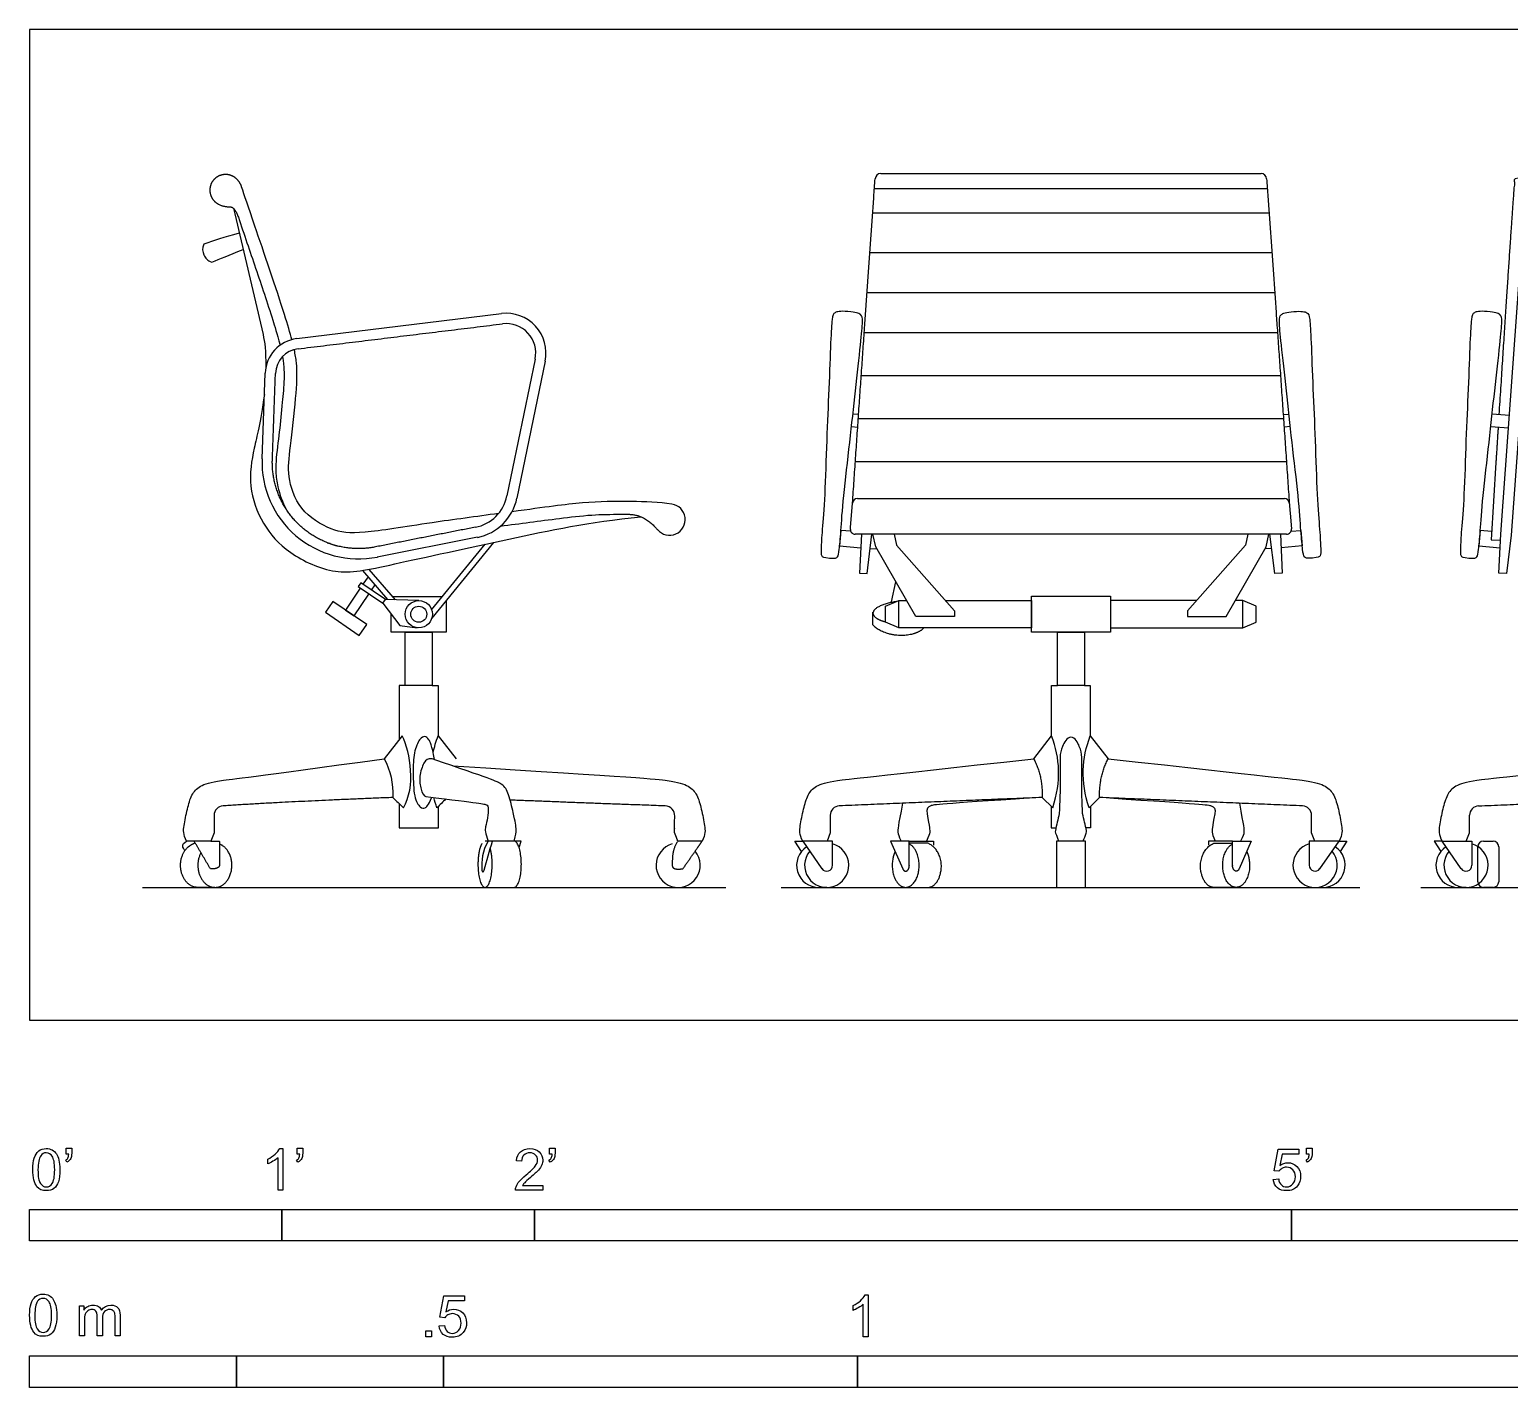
# Model space of a CAD drawing. Header units: millimetres. Extents: x 0.03 to 5.49, y -0.37 to 7.69.
# Drawn here: x 0.026 to 1.813, y -0.371 to 1.27 of the extents above; entities that cross this region are included whole.
import ezdxf

# ---------------------------------------------------------------- set-up
doc = ezdxf.new("R2010")
doc.units = ezdxf.units.MM
for name, color, linetype, true_color in [('AG-DETAILS', 7, 'Continuous', 0x66ffff), ('AG-DIAGRAM', 7, 'Continuous', 0xfecc66), ('AG-FURNITURE', 7, 'Continuous', 0x66ccff), ('N-SYMB', 7, 'Continuous', 0x800040), ('X-VPRT', 6, 'Continuous', 0xff00ff)]:
    doc.layers.add(name, color=color, linetype=linetype, true_color=true_color)

msp = doc.modelspace()

# ---------------------------------------------------------------- linework, layer by layer
at = {"layer": 'AG-DETAILS'}
for points in [[(1.521, 1.0771), (1.2837, 1.0771), (1.0464, 1.0771)], [(1.5231, 1.0479), (1.2837, 1.0479), (1.0443, 1.0479)], [(1.5265, 0.9997), (1.2837, 0.9997), (1.0409, 0.9997)], [(1.5299, 0.9515), (1.2837, 0.9515), (1.0375, 0.9515)], [(1.5332, 0.9033), (1.2837, 0.9033), (1.0341, 0.9033)], [(1.5368, 0.8513), (1.2837, 0.8513), (1.0305, 0.8513)], [(1.5404, 0.7993), (1.2837, 0.7993), (1.0269, 0.7993)], [(1.544, 0.7473), (1.2837, 0.7473), (1.0233, 0.7473)]]:
    msp.add_lwpolyline(points, dxfattribs=at)
at = {"layer": 'AG-DIAGRAM'}
for points in [[(0.1625, 0.2333), (0.8667, 0.2333)], [(0.9337, 0.2333), (1.6328, 0.2333)], [(1.7063, 0.2333), (2.4054, 0.2333)]]:
    msp.add_lwpolyline(points, dxfattribs=at)
at = {"layer": 'AG-FURNITURE'}
for p, q in [((0.3487, 0.8962), (0.5958, 0.9264)), ((0.6366, 0.8715), (0.6025, 0.7062)), ((0.6487, 0.869), (0.6146, 0.7037)), ((0.3068, 0.7511), (0.3106, 0.8546)), ((1.0273, 0.8044), (1.0203, 0.805)), ((1.5401, 0.8044), (1.547, 0.805)), ((1.8132, 0.8034), (1.7925, 0.805)), ((1.0187, 0.7899), (1.0262, 0.7893)), ((1.5487, 0.7899), (1.5411, 0.7893)), ((1.7909, 0.7899), (1.8121, 0.7883)), ((0.5668, 0.6562), (0.4459, 0.6324)), ((0.4759, 0.4164), (0.4543, 0.3888)), ((0.2487, 0.3204), (0.2487, 0.2993)), ((0.2449, 0.2892), (0.2155, 0.2892)), ((0.2487, 0.2993), (0.2449, 0.2892)), ((0.9891, 0.2892), (0.9597, 0.2892)), ((0.993, 0.2993), (0.9891, 0.2892)), ((1.5783, 0.2892), (1.5744, 0.2993)), ((1.6077, 0.2892), (1.5783, 0.2892)), ((1.7319, 0.2892), (1.7612, 0.2892)), ((1.7612, 0.2892), (1.7651, 0.2993)), ((1.0885, 0.2603), (1.0885, 0.2597)), ((1.4789, 0.2603), (1.4789, 0.2597))]:
    msp.add_line(p, q, dxfattribs=at)
for points in [[(1.8447, 1.0619), (1.8153, 0.659), (1.8096, 0.6124), (1.8005, 0.6128), (1.8028, 0.66), (1.8321, 1.0619)], [(0.2721, 1.054), (0.3079, 0.9011)], [(1.797, 0.7467), (1.7912, 0.6532), (1.8024, 0.6527)], [(1.0177, 0.6635), (1.0058, 0.6645), (1.0043, 0.6458), (1.0298, 0.6437)], [(1.5496, 0.6635), (1.5615, 0.6645), (1.563, 0.6458), (1.5375, 0.6437)], [(1.7918, 0.6634), (1.778, 0.6645), (1.7765, 0.6458), (1.802, 0.6437)], [(0.5115, 0.5685), (0.5762, 0.6479)], [(0.5862, 0.6501), (0.5117, 0.5586)], [(1.0306, 0.66), (1.0283, 0.6128), (1.0375, 0.6124), (1.0433, 0.66)], [(1.0701, 0.66), (1.0729, 0.6466), (1.143, 0.5674), (1.143, 0.5607), (1.0962, 0.5607), (1.048, 0.6446), (1.0445, 0.66)], [(1.4972, 0.66), (1.4945, 0.6466), (1.4244, 0.5674), (1.4244, 0.5607), (1.4711, 0.5607), (1.5193, 0.6446), (1.5228, 0.66)], [(1.5368, 0.66), (1.539, 0.6128), (1.5299, 0.6124), (1.5241, 0.66)], [(1.0412, 0.6428), (1.0495, 0.6421)], [(1.5262, 0.6428), (1.5179, 0.6421)], [(0.4587, 0.581), (0.4283, 0.6162)], [(0.4348, 0.6086), (0.4286, 0.5995)], [(0.4358, 0.6175), (0.4676, 0.5807)], [(0.4254, 0.5948), (0.4074, 0.5683), (0.4179, 0.5612), (0.4359, 0.5877)], [(0.4391, 0.5924), (0.4434, 0.5987)], [(1.0671, 0.5783), (1.0721, 0.6026)], [(0.4525, 0.5765), (0.4732, 0.5495), (0.494, 0.547)], [(0.496, 0.5797), (0.4557, 0.5812)], [(0.5293, 0.5802), (0.5293, 0.5418), (0.4626, 0.5418), (0.4626, 0.5633)], [(0.4641, 0.5847), (0.5247, 0.5847)], [(1.0759, 0.5469), (1.0598, 0.5538), (1.0598, 0.5634), (1.0598, 0.573), (1.0759, 0.58)], [(1.1318, 0.58), (1.2361, 0.58), (1.2361, 0.5469), (1.0759, 0.5469), (1.0759, 0.58), (1.0852, 0.58)], [(1.4355, 0.58), (1.3313, 0.58), (1.3313, 0.5469), (1.4915, 0.5469), (1.4915, 0.58), (1.4822, 0.58)], [(1.4915, 0.5469), (1.5075, 0.5538), (1.5075, 0.5634), (1.5075, 0.573), (1.4915, 0.58)], [(1.0441, 0.5656), (1.0441, 0.551)], [(0.4797, 0.4771), (0.4725, 0.4771), (0.4725, 0.4121)], [(0.5122, 0.4771), (0.5194, 0.4771), (0.5194, 0.4164), (0.541, 0.3888)], [(1.2387, 0.3888), (1.2602, 0.4164), (1.2602, 0.4771), (1.2674, 0.4771)], [(1.2999, 0.4771), (1.3071, 0.4771), (1.3071, 0.4164), (1.3287, 0.3888)], [(1.2489, 0.3419), (1.2617, 0.3295)], [(1.3184, 0.3419), (1.3056, 0.3295)], [(1.2599, 0.3313), (1.2599, 0.3054), (1.2657, 0.3054)], [(1.3075, 0.3313), (1.3075, 0.3054), (1.3017, 0.3054)], [(0.6112, 0.2892), (0.5761, 0.2892)], [(0.6172, 0.2815), (0.6195, 0.2892), (0.6112, 0.2892)], [(0.9583, 0.2766), (0.9503, 0.2892), (0.9597, 0.2892)], [(0.9597, 0.2892), (0.9829, 0.2559)], [(0.9958, 0.26), (0.9958, 0.2892), (0.9891, 0.2892)], [(1.0885, 0.2597), (1.0885, 0.2892), (1.0659, 0.2892)], [(1.0659, 0.2892), (1.0805, 0.2559)], [(1.0885, 0.2892), (1.1177, 0.2892), (1.1177, 0.2843)], [(1.111, 0.2866), (1.0885, 0.2866)], [(1.4789, 0.2892), (1.4497, 0.2892), (1.4497, 0.2843)], [(1.4563, 0.2866), (1.4789, 0.2866)], [(1.4789, 0.2597), (1.4789, 0.2892), (1.5015, 0.2892)], [(1.5015, 0.2892), (1.4869, 0.2559)], [(1.5783, 0.2892), (1.5715, 0.2892), (1.5715, 0.26)], [(1.5844, 0.2559), (1.6077, 0.2892)], [(1.6077, 0.2892), (1.6171, 0.2892), (1.609, 0.2766)], [(1.7319, 0.2892), (1.7224, 0.2892), (1.7305, 0.2766)], [(1.7551, 0.2559), (1.7319, 0.2892)], [(1.7612, 0.2892), (1.768, 0.2892), (1.768, 0.26)], [(0.5761, 0.2333), (0.6112, 0.2333)], [(0.9887, 0.2333), (0.9791, 0.2333)], [(1.0841, 0.2333), (1.111, 0.2333)], [(1.4833, 0.2333), (1.4563, 0.2333)], [(1.5786, 0.2333), (1.5882, 0.2333)], [(1.7609, 0.2333), (1.7513, 0.2333)]]:
    msp.add_lwpolyline(points, dxfattribs=at)
for points in [[(0.4229, 0.5966), (0.4525, 0.5765), (0.4557, 0.5812), (0.426, 0.6013)], [(0.3834, 0.5656), (0.4242, 0.5378), (0.4331, 0.5509), (0.3922, 0.5786)], [(1.3313, 0.5418), (1.2361, 0.5418), (1.2361, 0.585), (1.3313, 0.585)], [(0.5122, 0.4771), (0.4797, 0.4771), (0.4797, 0.5418), (0.5122, 0.5418)], [(1.2999, 0.4771), (1.2674, 0.4771), (1.2674, 0.5418), (1.2999, 0.5418)], [(1.3012, 0.2892), (1.2661, 0.2892), (1.2661, 0.2333), (1.3012, 0.2333)]]:
    msp.add_lwpolyline(points, close=True, dxfattribs=at)
msp.add_polyline3d([(0.4722, 0.3346, 0.0828), (0.4722, 0.3054, 0.0828), (0.514, 0.3054, 0), (0.5198, 0.3054, 0), (0.5198, 0.3313, 0)], dxfattribs=at)
for radius in [0.0164, 0.00972]:
    msp.add_circle((0.496, 0.5633), radius, dxfattribs=at)
for centre, radius, start, end in [((1.0539, 1.0889), 0.0067, 90, 175.9204), ((1.5134, 1.0889), 0.0067, 4.0796, 90), ((0.6016, 0.8787), 0.0481, 348.366, 96.9834), ((0.6016, 0.8787), 0.0357, 348.366, 96.9834), ((0.354, 0.853), 0.0435, 96.9834, 177.9255), ((0.354, 0.853), 0.0311, 96.9834, 177.9255), ((0.4234, 0.7469), 0.1167, 177.9255, 281.1519), ((0.555, 0.7159), 0.0485, 281.1519, 348.366), ((0.555, 0.7159), 0.0609, 281.1519, 348.366), ((1.0259, 0.6971), 0.00598, 90, 175.0742), ((1.5415, 0.6971), 0.00598, 4.9258, 90), ((0.7989, 0.6776), 0.0189, 219.976, 81.5914), ((1.0232, 0.6659), 0.00598, 175.0742, 270), ((1.5441, 0.6659), 0.00598, 270, 4.9258), ((0.2602, 0.3204), 0.0114, 92.3761, 180), ((1.0044, 0.3204), 0.0114, 92.3761, 180), ((1.563, 0.3204), 0.0114, 0, 87.6239), ((1.7765, 0.3204), 0.0114, 92.3761, 180), ((1.27, 0.3007), 0.00524, 167.2906, 201.7732), ((1.2974, 0.3007), 0.00524, 338.2268, 12.7094), ((1.7819, 0.2824), 0.00682, 90, 180), ((1.7936, 0.2824), 0.00682, 0, 90), ((0.8093, 0.26), 0.0267, 105.4097, 39.6662), ((0.9791, 0.26), 0.0267, 123.2245, 270.0035), ((0.9887, 0.26), 0.0267, 140.3338, 74.5903), ((1.5786, 0.26), 0.0267, 105.4097, 39.6662), ((1.5882, 0.26), 0.0267, 269.9965, 56.7755), ((1.7513, 0.26), 0.0267, 123.2245, 270.0035), ((1.7609, 0.26), 0.0267, 140.3338, 74.5903), ((0.9887, 0.26), 0.00708, 214.9241, 360), ((1.5786, 0.26), 0.00708, 180, 325.0759), ((1.7609, 0.26), 0.00708, 214.9241, 360), ((1.7819, 0.2401), 0.00682, 180, 270), ((1.7936, 0.2401), 0.00682, 270, 0)]:
    msp.add_arc(centre, radius, start, end, dxfattribs=at)
for points, weights, degree, knots in [([(0.2821, 1.0795), (0.2794, 1.0874), (0.2737, 1.0928), (0.266, 1.0942), (0.2584, 1.0956), (0.2512, 1.0926), (0.2469, 1.0861), (0.2425, 1.0796), (0.2425, 1.0718), (0.2468, 1.0652), (0.2511, 1.0587), (0.2583, 1.0556), (0.2714, 1.0555), (0.2745, 1.0529), (0.2781, 1.0429)], [0.925416119531, 0.88956640244, 0.88956640244, 1, 0.88956640244, 0.88956640244, 1, 0.88956640244, 0.88956640244, 1, 0.88956640244, 0.88956640244, 1, 1, 1], 3, [6.7915084, 6.7915084, 6.7915084, 6.7915084, 6.8916126, 6.8916126, 6.8916126, 6.9698663, 6.9698663, 6.9698663, 7.04812, 7.04812, 7.04812, 7.1263737, 7.1263737, 7.1770065, 7.1770065, 7.1770065, 7.1770065]), ([(0.4436, 0.6446), (0.3941, 0.6348), (0.3557, 0.6675), (0.3174, 0.7002), (0.3192, 0.7506)], [1, 0.900268706451, 1, 0.900268706451, 1], 2, [2.148493, 2.148493, 2.148493, 2.4643431, 2.4643431, 2.7801932, 2.7801932, 2.7801932]), ([(1.073, 0.5787), (1.0341, 0.5724), (1.0468, 0.5603), (1.0509, 0.5563), (1.0598, 0.5541)], [0.901811863266, 0.707106781187, 1, 0.880730889716, 0.858596979254], 2, [0.2648087, 0.2648087, 0.2648087, 0.3453169, 0.3453169, 0.3781007, 0.3781007, 0.3781007]), ([(1.0441, 0.551), (1.0594, 0.5336), (1.0885, 0.5388), (1.1016, 0.5412), (1.1061, 0.5469)], [0.884505020417, 0.707106781187, 1, 0.843034823976, 0.854308889434], 2, [0.051036, 0.051036, 0.051036, 0.1332597, 0.1332597, 0.1773244, 0.1773244, 0.1773244]), ([(0.8089, 0.2892), (0.8022, 0.2795), (0.8022, 0.2697), (0.8022, 0.26), (0.8022, 0.2568), (0.8041, 0.2542), (0.8151, 0.2559), (0.8228, 0.267), (0.8306, 0.2781), (0.8383, 0.2892), (0.8285, 0.2892), (0.8187, 0.2892), (0.8089, 0.2892), (0.8076, 0.2926), (0.8063, 0.2959), (0.805, 0.2993), (0.805, 0.3063), (0.805, 0.3133), (0.805, 0.3204), (0.805, 0.3268), (0.8006, 0.3315), (0.7941, 0.3318), (0.7247, 0.3341), (0.6642, 0.3365), (0.6063, 0.3388)], [1, 1, 1, 1, 0.870832425286, 0.870832425286, 1, 1, 1, 1, 1, 1, 1, 1, 1, 1, 1, 1, 1, 0.814410389158, 0.814410389158, 1, 1, 1, 1], 3, [-1.573731, -1.573731, -1.573731, -1.573731, -1.473764, -1.473764, -1.473764, -1.242779, -1.242779, -1.242779, -1.10393, -1.10393, -1.10393, -1.003405, -1.003405, -1.003405, -0.966406, -0.966406, -0.966406, -0.894227, -0.894227, -0.894227, -0.834562, -0.834562, -0.834562, -0.252598, -0.252598, -0.252598, -0.252598]), ([(0.2449, 0.2892), (0.2523, 0.2892), (0.2552, 0.2892), (0.2552, 0.2746), (0.2552, 0.26), (0.2552, 0.2548), (0.2443, 0.2559), (0.2345, 0.2726), (0.2247, 0.2892)], [1, 1, 1, 1, 1, 0.806248637929, 1, 1, 1], 2, [0.9905138, 0.9905138, 0.9905138, 1.0131981, 1.0131981, 1.1114485, 1.1114485, 1.3384674, 1.3384674, 1.4749326, 1.4749326, 1.4749326]), ([(0.5722, 0.2862), (0.5675, 0.2785), (0.5675, 0.2613), (0.5675, 0.2333), (0.5761, 0.2333), (0.5847, 0.2333), (0.5847, 0.2613), (0.5847, 0.2723), (0.5824, 0.2803)], [0.875813559585, 0.796457626533, 1, 0.707106781187, 1, 0.707106781187, 1, 0.85955783996, 0.853799578691], 2, [0.192605, 0.192605, 0.192605, 0.2951659, 0.2951659, 0.4427489, 0.4427489, 0.5903319, 0.5903319, 0.6610978, 0.6610978, 0.6610978]), ([(0.6112, 0.2333), (0.6199, 0.2333), (0.6199, 0.2613), (0.6199, 0.2892), (0.6112, 0.2892)], [0.99999985561, 0.707106781187, 1, 0.707106851018, 0.999999860338], 2, [0.3060877, 0.3060877, 0.3060877, 0.4536708, 0.4536708, 0.6012537, 0.6012537, 0.6012537]), ([(1.111, 0.2333), (1.1234, 0.2333), (1.1267, 0.2529), (1.131, 0.2786), (1.111, 0.2866)], [0.913096946813, 0.760172707792, 1, 0.707106781187, 0.91309691623], 2, [0.0905984, 0.0905984, 0.0905984, 0.217404, 0.217404, 0.3722675, 0.3722675, 0.3722675]), ([(1.4563, 0.2333), (1.4439, 0.2333), (1.4407, 0.2529), (1.4363, 0.2786), (1.4563, 0.2866)], [0.913096946813, 0.760172707792, 1, 0.707106781187, 0.91309691623], 2, [0.0905984, 0.0905984, 0.0905984, 0.217404, 0.217404, 0.3722675, 0.3722675, 0.3722675]), ([(0.2497, 0.2333), (0.246, 0.2333), (0.2289, 0.2333), (0.2136, 0.2333), (0.2092, 0.2523), (0.2048, 0.2714), (0.2176, 0.2823)], [1, 1, 1, 0.801830600764, 1, 0.801830600764, 1], 2, [-0.0322944, -0.0322944, -0.0322944, 0, 0, 0.1148419, 0.1148419, 0.2296838, 0.2296838, 0.2296838]), ([(0.2329, 0.2752), (0.2249, 0.2602), (0.2327, 0.2451), (0.2413, 0.2286), (0.2559, 0.2345), (0.2705, 0.2405), (0.2703, 0.2605), (0.27, 0.2804), (0.2552, 0.2857)], [0.974474453576, 0.814625368815, 1, 0.800918927063, 1, 0.800918927063, 1, 0.800918927063, 1], 2, [0.2275238, 0.2275238, 0.2275238, 0.3347135, 0.3347135, 0.4498288, 0.4498288, 0.564944, 0.564944, 0.6800592, 0.6800592, 0.6800592]), ([(1.0714, 0.2766), (1.0693, 0.2724), (1.0684, 0.2671), (1.0641, 0.2414), (1.0798, 0.2343), (1.0954, 0.2272), (1.0998, 0.2529), (1.1041, 0.2786), (1.0884, 0.2857)], [0.884920443178, 0.921329481496, 1, 0.707106781187, 1, 0.707106781187, 1, 0.707106781187, 1], 2, [0.1030067, 0.1030067, 0.1030067, 0.1408346, 0.1408346, 0.2816691, 0.2816691, 0.4225037, 0.4225037, 0.5633382, 0.5633382, 0.5633382]), ([(1.496, 0.2766), (1.4981, 0.2724), (1.4989, 0.2671), (1.5033, 0.2414), (1.4876, 0.2343), (1.4719, 0.2272), (1.4676, 0.2529), (1.4633, 0.2786), (1.479, 0.2857)], [0.884920443178, 0.921329481496, 1, 0.707106781187, 1, 0.707106781187, 1, 0.707106781187, 1], 2, [0.1030067, 0.1030067, 0.1030067, 0.1408346, 0.1408346, 0.2816691, 0.2816691, 0.4225037, 0.4225037, 0.5633382, 0.5633382, 0.5633382]), ([(1.0805, 0.2559), (1.0818, 0.2529), (1.0841, 0.2529), (1.0885, 0.2529), (1.0885, 0.26), (1.0885, 0.2601), (1.0885, 0.2603)], [0.859945112385, 0.822958521993, 1, 0.707106781187, 1, 0.99128401408, 0.983086772915], 2, [0.12218197, 0.12218197, 0.12218197, 0.14473313, 0.14473313, 0.18204123, 0.18204123, 0.18315146, 0.18315146, 0.18315146]), ([(1.4869, 0.2559), (1.4856, 0.2529), (1.4833, 0.2529), (1.4789, 0.2529), (1.4789, 0.26), (1.4789, 0.2601), (1.4789, 0.2603)], [0.859945112385, 0.822958521993, 1, 0.707106781187, 1, 0.99128401408, 0.983086772915], 2, [0.12218197, 0.12218197, 0.12218197, 0.14473313, 0.14473313, 0.18204123, 0.18204123, 0.18315146, 0.18315146, 0.18315146])]:
    msp.add_rational_spline(points, weights, degree=degree, knots=knots, dxfattribs=at)
for points, degree in [([(1.0539, 1.0956), (1.1688, 1.0956), (1.2837, 1.0956)], 2), ([(1.2837, 1.0956), (1.3986, 1.0956), (1.5134, 1.0956)], 2), ([(1.0199, 0.6976), (1.034, 0.9041), (1.0472, 1.0894)], 2), ([(1.5201, 1.0894), (1.5333, 0.9041), (1.5474, 0.6976)], 2), ([(1.0144, 0.9289), (1.0049, 0.9297), (0.9975, 0.9281), (0.9951, 0.9225), (0.9936, 0.8969), (0.9914, 0.8357), (0.9886, 0.7747), (0.9865, 0.7033), (0.983, 0.6628), (0.9817, 0.641), (0.982, 0.633), (0.9848, 0.6318), (0.9921, 0.6312)], 3), ([(1.5529, 0.9289), (1.5625, 0.9297), (1.5699, 0.9281), (1.5722, 0.9225), (1.5737, 0.8969), (1.5759, 0.8357), (1.5788, 0.7747), (1.5808, 0.7033), (1.5844, 0.6628), (1.5856, 0.641), (1.5853, 0.633), (1.5826, 0.6318), (1.5753, 0.6312)], 3), ([(1.7866, 0.9289), (1.777, 0.9297), (1.7697, 0.9281), (1.7673, 0.9225), (1.7658, 0.8969), (1.7636, 0.8357), (1.7607, 0.7747), (1.7587, 0.7033), (1.7551, 0.6628), (1.7539, 0.641), (1.7542, 0.633), (1.7569, 0.6318), (1.7642, 0.6312)], 3), ([(0.3502, 0.8839), (0.4737, 0.899), (0.5973, 0.9141)], 2), ([(0.9921, 0.6312), (0.9994, 0.6307), (1.0023, 0.6315), (1.0038, 0.6394), (1.0058, 0.6611), (1.0083, 0.7017), (1.017, 0.7726), (1.0233, 0.8333), (1.0302, 0.8941), (1.0325, 0.9197), (1.031, 0.9256), (1.024, 0.9282), (1.0144, 0.9289)], 3), ([(1.5753, 0.6312), (1.568, 0.6307), (1.5651, 0.6315), (1.5636, 0.6394), (1.5615, 0.6611), (1.559, 0.7017), (1.5504, 0.7726), (1.5441, 0.8333), (1.5371, 0.8941), (1.5348, 0.9197), (1.5363, 0.9256), (1.5434, 0.9282), (1.5529, 0.9289)], 3), ([(1.7642, 0.6312), (1.7715, 0.6307), (1.7744, 0.6315), (1.7759, 0.6394), (1.778, 0.6611), (1.7805, 0.7017), (1.7891, 0.7726), (1.7954, 0.8333), (1.8024, 0.8941), (1.8047, 0.9197), (1.8032, 0.9256), (1.7961, 0.9282), (1.7866, 0.9289)], 3), ([(0.3079, 0.9011), (0.3101, 0.8919), (0.3112, 0.8819), (0.3113, 0.8613)], 3), ([(0.3192, 0.7506), (0.3211, 0.8024), (0.3229, 0.8542)], 2), ([(0.3096, 0.8287), (0.3045, 0.7931), (0.2965, 0.7648), (0.2892, 0.7179), (0.3063, 0.6714), (0.3364, 0.6367), (0.3964, 0.6086), (0.4498, 0.6203), (0.6082, 0.6551), (0.7009, 0.6745), (0.7641, 0.6811)], 3), ([(1.7997, 0.7892), (1.7983, 0.768), (1.797, 0.7467)], 2), ([(1.0173, 0.6665), (1.0186, 0.682), (1.0199, 0.6976)], 2), ([(1.0259, 0.7031), (1.1548, 0.7031), (1.2837, 0.7031)], 2), ([(1.2837, 0.7031), (1.4126, 0.7031), (1.5415, 0.7031)], 2), ([(1.5474, 0.6976), (1.5488, 0.682), (1.5501, 0.6665)], 2), ([(0.7505, 0.684), (0.7692, 0.6835), (0.7844, 0.6654)], 2), ([(0.5644, 0.6684), (0.504, 0.6565), (0.4436, 0.6446)], 2), ([(0.3854, 0.6497), (0.3897, 0.6481), (0.3942, 0.6467), (0.3987, 0.6457)], 3), ([(1.2837, 0.66), (1.1534, 0.66), (1.0232, 0.66)], 2), ([(1.5441, 0.66), (1.4139, 0.66), (1.2837, 0.66)], 2), ([(0.515, 0.3877), (0.5118, 0.4055), (0.5081, 0.4131), (0.5035, 0.4164), (0.4973, 0.414), (0.4896, 0.3968), (0.4891, 0.3731), (0.4899, 0.3406), (0.4983, 0.3289), (0.5035, 0.3284), (0.5073, 0.3317), (0.5116, 0.3422)], 3), ([(0.5134, 0.396), (0.5148, 0.4029), (0.5169, 0.4096), (0.5194, 0.4164)], 3), ([(1.2617, 0.3295), (1.2722, 0.3621), (1.2706, 0.3889), (1.2602, 0.4164)], 3), ([(1.3056, 0.3295), (1.2952, 0.3621), (1.2968, 0.3889), (1.3071, 0.4164)], 3), ([(0.5121, 0.3887), (0.5069, 0.3896), (0.502, 0.3852), (0.4962, 0.3673), (0.4982, 0.351), (0.502, 0.3435), (0.5047, 0.343)], 3), ([(0.6112, 0.2892), (0.6134, 0.2971), (0.6141, 0.3024), (0.6129, 0.3104), (0.6107, 0.3213), (0.6043, 0.3478), (0.5987, 0.3582), (0.5829, 0.3644), (0.5121, 0.3887)], 3), ([(0.537, 0.3801), (0.7629, 0.366), (0.8025, 0.3628), (0.8234, 0.356), (0.8324, 0.3457), (0.8374, 0.3285), (0.8417, 0.3065), (0.8425, 0.2976), (0.8383, 0.2892)], 3), ([(0.9597, 0.2892), (0.9555, 0.2976), (0.9563, 0.3065), (0.9606, 0.3285), (0.9656, 0.3457), (0.9746, 0.356), (0.9955, 0.3628), (1.0351, 0.366), (1.2387, 0.3888)], 3), ([(1.2387, 0.3888), (1.2499, 0.3672), (1.2489, 0.3419)], 2), ([(1.3184, 0.3419), (1.3174, 0.3672), (1.3287, 0.3888)], 2), ([(1.3287, 0.3888), (1.5322, 0.366), (1.5719, 0.3628), (1.5927, 0.356), (1.6018, 0.3457), (1.6068, 0.3285), (1.6111, 0.3065), (1.6118, 0.2976), (1.6077, 0.2892)], 3), ([(2.0108, 0.3888), (1.8073, 0.366), (1.7676, 0.3628), (1.7468, 0.356), (1.7377, 0.3457), (1.7327, 0.3285), (1.7284, 0.3065), (1.7277, 0.2976), (1.7319, 0.2892)], 3), ([(0.4646, 0.3419), (0.3387, 0.3369), (0.2597, 0.3318)], 2), ([(0.5047, 0.343), (0.5715, 0.335), (0.5792, 0.3333), (0.5804, 0.3304), (0.5794, 0.3169), (0.5763, 0.3068), (0.5758, 0.2992), (0.58, 0.2892)], 3), ([(1.2489, 0.3419), (1.1264, 0.3369), (1.0039, 0.3318)], 2), ([(1.5634, 0.3318), (1.4409, 0.3369), (1.3184, 0.3419)], 2), ([(1.7761, 0.3318), (1.8986, 0.3369), (2.0211, 0.3419)], 2), ([(1.0803, 0.3349), (1.0748, 0.3066), (1.074, 0.2994), (1.0758, 0.2954), (1.0786, 0.2892)], 3), ([(1.2695, 0.3224), (1.268, 0.3155), (1.2664, 0.3087), (1.2649, 0.3018)], 3), ([(1.3025, 0.3018), (1.3009, 0.3087), (1.2994, 0.3155), (1.2978, 0.3224)], 3), ([(1.4871, 0.3349), (1.4925, 0.3066), (1.4933, 0.2994), (1.4916, 0.2954), (1.4887, 0.2892)], 3), ([(0.993, 0.3204), (0.993, 0.3098), (0.993, 0.2993)], 2), ([(1.5744, 0.2993), (1.5744, 0.3098), (1.5744, 0.3204)], 2), ([(1.7651, 0.2993), (1.7651, 0.3098), (1.7651, 0.3204)], 2), ([(0.2176, 0.2823), (0.2212, 0.2852), (0.2259, 0.2871)], 2), ([(1.2651, 0.2987), (1.2664, 0.2956), (1.2677, 0.2924), (1.2689, 0.2892)], 3), ([(1.2984, 0.2892), (1.2997, 0.2924), (1.301, 0.2956), (1.3022, 0.2987)], 3), ([(1.7819, 0.2892), (1.7878, 0.2892), (1.7936, 0.2892)], 2), ([(1.7751, 0.2401), (1.7751, 0.2613), (1.7751, 0.2824)], 2), ([(1.8004, 0.2824), (1.8004, 0.2613), (1.8004, 0.2401)], 2), ([(1.7936, 0.2333), (1.7878, 0.2333), (1.7819, 0.2333)], 2)]:
    msp.add_open_spline(points, degree=degree, dxfattribs=at)
for points, degree, knots in [([(2.0558, 1.0943), (1.8733, 1.0943), (1.8197, 1.0899), (1.8157, 1.0408), (1.8006, 0.8044)], 2, [-0.015542, -0.015542, -0.015542, 0.336959, 0.336959, 1.930358, 1.930358, 1.930358]), ([(0.3428, 0.895), (0.3406, 0.9031), (0.3307, 0.9367), (0.296, 1.0384), (0.2854, 1.0694), (0.2821, 1.0795)], 3, [6.3005185, 6.3005185, 6.3005185, 6.3005185, 6.3924362, 6.6161066, 6.7915084, 6.7915084, 6.7915084, 6.7915084]), ([(0.2781, 1.0429), (0.285, 1.0224), (0.2992, 0.981), (0.3156, 0.932), (0.3244, 0.9034), (0.3285, 0.8883)], 3, [7.1770065, 7.1770065, 7.1770065, 7.1770065, 7.4067744, 7.640266, 7.7240814, 7.7240814, 7.7240814, 7.7240814]), ([(0.2792, 1.0236), (0.2597, 1.0181), (0.2492, 1.0151), (0.2363, 1.0102), (0.2342, 1.0055), (0.2355, 0.9965), (0.2409, 0.9901), (0.2461, 0.9887), (0.2563, 0.9928), (0.2665, 0.9969), (0.2838, 1.0039)], 3, [0, 0, 0, 0, 0.1211988, 0.1211988, 0.1211988, 0.166955, 0.2145398, 0.2145398, 0.2145398, 0.3247954, 0.3247954, 0.3247954, 0.3247954]), ([(0.5922, 0.6849), (0.5662, 0.6814), (0.4988, 0.6723), (0.4222, 0.6594), (0.3919, 0.663), (0.3503, 0.6882), (0.3364, 0.7321), (0.3406, 0.7601), (0.3481, 0.829), (0.3498, 0.8584), (0.3469, 0.8771), (0.3457, 0.883)], 3, [4.437373, 4.437373, 4.437373, 4.437373, 4.603073, 4.826744, 5.050414, 5.274084, 5.497755, 5.721425, 5.945096, 6.168766, 6.249967, 6.249967, 6.249967, 6.249967]), ([(0.3315, 0.8745), (0.3333, 0.8611), (0.3337, 0.8449), (0.3309, 0.8168), (0.3278, 0.7835), (0.3238, 0.7557), (0.3229, 0.7335), (0.3259, 0.7142), (0.3313, 0.6985), (0.336, 0.69)], 3, [8.8787962, 8.8787962, 8.8787962, 8.8787962, 8.949177, 9.0484876, 9.1735904, 9.2999798, 9.3425904, 9.4059397, 9.5036218, 9.5036218, 9.5036218, 9.5036218]), ([(0.8016, 0.6963), (0.7863, 0.6985), (0.7499, 0.7), (0.6957, 0.6992), (0.6499, 0.6927), (0.6086, 0.6871)], 3, [11.3478211, 11.3478211, 11.3478211, 11.3478211, 11.550397, 11.7818285, 12.01326, 12.01326, 12.01326, 12.01326]), ([(0.5946, 0.6697), (0.6183, 0.6729), (0.6551, 0.6777), (0.7034, 0.6837), (0.7317, 0.6841), (0.7469, 0.684), (0.7505, 0.684)], 3, [10.4321825, 10.4321825, 10.4321825, 10.4321825, 10.6740029, 10.8061932, 10.9234454, 10.9593291, 10.9593291, 10.9593291, 10.9593291]), ([(0.2135, 0.2776), (0.211, 0.2815), (0.2085, 0.2853), (0.2155, 0.2892), (0.2113, 0.2976), (0.212, 0.3065), (0.2164, 0.3285), (0.2214, 0.3457), (0.2304, 0.356), (0.2513, 0.3628), (0.2909, 0.366), (0.4543, 0.3888), (0.4618, 0.3744), (0.4652, 0.3588), (0.4646, 0.3419), (0.4688, 0.3378), (0.4731, 0.3336), (0.4774, 0.3295), (0.4926, 0.3547), (0.4862, 0.3958), (0.4759, 0.4164)], 3, [-0.078016, -0.078016, -0.078016, -0.078016, 0, 0, 0, 0.189949, 0.379899, 0.569848, 0.759798, 0.949747, 1.139697, 1.139697, 1.139697, 1.306571, 1.306571, 1.306571, 1.366787, 1.366787, 1.366787, 1.671282, 1.671282, 1.671282, 1.671282]), ([(1.2978, 0.3224), (1.2971, 0.3354), (1.2963, 0.3675), (1.2973, 0.393), (1.295, 0.4017), (1.2888, 0.4148), (1.2837, 0.4148), (1.2785, 0.4148), (1.2723, 0.4017), (1.2701, 0.393), (1.271, 0.3675), (1.2703, 0.3354), (1.2695, 0.3224)], 3, [0.116274, 0.116274, 0.116274, 0.116274, 0.1997813, 0.2832885, 0.3667958, 0.4503031, 0.4503031, 0.4503031, 0.5338103, 0.6173176, 0.7008248, 0.7843321, 0.7843321, 0.7843321, 0.7843321]), ([(0.5288, 0.3401), (0.5252, 0.3365), (0.5215, 0.333), (0.5179, 0.3295), (0.5165, 0.3337), (0.5154, 0.3378), (0.5144, 0.3419)], 3, [0.00888009, 0.00888009, 0.00888009, 0.00888009, 0.0602159, 0.0602159, 0.0602159, 0.09963942, 0.09963942, 0.09963942, 0.09963942]), ([(1.2369, 0.3414), (1.1233, 0.3338), (1.1127, 0.3326), (1.1087, 0.3288), (1.11, 0.322)], 3, [-0.4604577, -0.4604577, -0.4604577, -0.4604577, -0.2302288, 0, 0, 0, 0]), ([(1.3305, 0.3414), (1.4441, 0.3338), (1.4546, 0.3326), (1.4587, 0.3288), (1.4574, 0.322)], 3, [-0.4604577, -0.4604577, -0.4604577, -0.4604577, -0.2302288, 0, 0, 0, 0]), ([(1.11, 0.322), (1.1131, 0.3054), (1.1136, 0.299), (1.112, 0.2954), (1.1092, 0.2892)], 3, [0, 0, 0, 0, 0.0653371, 0.1448473, 0.1448473, 0.1448473, 0.1448473]), ([(1.4574, 0.322), (1.4543, 0.3054), (1.4537, 0.299), (1.4553, 0.2954), (1.4581, 0.2892)], 3, [0, 0, 0, 0, 0.0653371, 0.1448473, 0.1448473, 0.1448473, 0.1448473]), ([(0.58, 0.2892), (0.5722, 0.2775), (0.5722, 0.2657), (0.5722, 0.254), (0.5723, 0.2532), (0.5726, 0.2523), (0.574, 0.2522), (0.5745, 0.2525), (0.5749, 0.254), (0.5783, 0.2657), (0.5816, 0.2775), (0.5849, 0.2892)], 3, [1.1525857, 1.1525857, 1.1525857, 1.1525857, 1.2829546, 1.2829546, 1.2829546, 1.289148, 1.2953414, 1.3015348, 1.3015348, 1.3015348, 1.4370612, 1.4370612, 1.4370612, 1.4370612])]:
    msp.add_open_spline(points, degree=degree, knots=knots, dxfattribs=at)
at = {"layer": 'N-SYMB'}
for points in [[(0.0702, -0.0891), (0.0702, -0.0818), (0.0768, -0.0818), (0.0768, -0.0876)], [(0.0732, -0.0891), (0.0702, -0.0891)], [(0.3281, -0.0821), (0.332, -0.0821), (0.332, -0.1324)], [(0.3491, -0.0891), (0.3491, -0.0818), (0.3558, -0.0818), (0.3558, -0.0876)], [(0.3522, -0.0891), (0.3491, -0.0891)], [(0.6539, -0.0891), (0.6539, -0.0818), (0.6606, -0.0818), (0.6606, -0.0876)], [(0.657, -0.0891), (0.6539, -0.0891)], [(1.5349, -0.1095), (1.5292, -0.1089), (1.534, -0.083), (1.559, -0.083), (1.559, -0.0891), (1.5388, -0.0891), (1.5361, -0.1026)], [(1.5683, -0.0891), (1.5683, -0.0818), (1.575, -0.0818), (1.575, -0.0876)], [(1.5714, -0.0891), (1.5683, -0.0891)], [(0.0711, -0.0984), (0.0696, -0.096)], [(0.3136, -0.1008), (0.3136, -0.0948)], [(0.332, -0.1324), (0.326, -0.1324), (0.326, -0.0933)], [(0.3501, -0.0984), (0.3485, -0.096)], [(0.6202, -0.0975), (0.6139, -0.0969)], [(0.6549, -0.0984), (0.6533, -0.096)], [(1.5693, -0.0984), (1.5677, -0.096)], [(1.528, -0.1195), (1.5346, -0.1189)], [(0.6458, -0.1267), (0.6458, -0.1324), (0.613, -0.1324)], [(0.6214, -0.1267), (0.6458, -0.1267)], [(0.5275, -0.2865), (0.5215, -0.2859), (0.5263, -0.26), (0.5513, -0.26), (0.5513, -0.266), (0.5314, -0.266), (0.5287, -0.2795)], [(1.035, -0.259), (1.0389, -0.259), (1.0389, -0.3094)], [(0.0862, -0.3083), (0.0862, -0.2721), (0.0916, -0.2721), (0.0916, -0.2772)], [(0.1139, -0.2872), (0.1139, -0.3083), (0.1076, -0.3083), (0.1076, -0.2848)], [(0.1353, -0.2836), (0.1353, -0.3083), (0.1293, -0.3083), (0.1293, -0.2857)], [(1.0206, -0.2777), (1.0206, -0.2717)], [(1.0389, -0.3094), (1.0329, -0.3094), (1.0329, -0.2702)], [(0.0922, -0.2896), (0.0922, -0.3083), (0.0862, -0.3083)], [(0.5206, -0.2964), (0.5269, -0.2958)]]:
    msp.add_lwpolyline(points, dxfattribs=at)
for points in [[(0.026, -0.1938), (0.026, -0.1557), (0.3308, -0.1557), (0.3308, -0.1938)], [(0.3308, -0.1938), (0.3308, -0.1557), (0.6356, -0.1557), (0.6356, -0.1938)], [(0.6356, -0.1938), (0.6356, -0.1557), (1.55, -0.1557), (1.55, -0.1938)], [(1.55, -0.1938), (1.55, -0.1557), (3.074, -0.1557), (3.074, -0.1938)], [(0.5046, -0.3094), (0.5046, -0.3024), (0.5115, -0.3024), (0.5115, -0.3094)], [(0.026, -0.3707), (0.026, -0.3326), (0.276, -0.3326), (0.276, -0.3707)], [(0.276, -0.3707), (0.276, -0.3326), (0.526, -0.3326), (0.526, -0.3707)], [(0.526, -0.3707), (0.526, -0.3326), (1.026, -0.3326), (1.026, -0.3707)], [(1.026, -0.3707), (1.026, -0.3326), (2.026, -0.3326), (2.026, -0.3707)]]:
    msp.add_lwpolyline(points, close=True, dxfattribs=at)
for points in [[(0.0316, -0.0936), (0.0328, -0.09), (0.0346, -0.0873), (0.037, -0.0851)], [(0.037, -0.0851), (0.0394, -0.0833), (0.0425, -0.0821), (0.0461, -0.0821)], [(0.0461, -0.0873), (0.0434, -0.0873), (0.0409, -0.0885), (0.0394, -0.0909)], [(0.0461, -0.0821), (0.0488, -0.0821), (0.0512, -0.0827), (0.0533, -0.0839)], [(0.0533, -0.0915), (0.0515, -0.0888), (0.0491, -0.0873), (0.0461, -0.0873)], [(0.0533, -0.0839), (0.0554, -0.0848), (0.0569, -0.0867), (0.0584, -0.0885)], [(0.0584, -0.0885), (0.0596, -0.0906), (0.0605, -0.093), (0.0614, -0.096)], [(0.0723, -0.0936), (0.0729, -0.0924), (0.0732, -0.0909), (0.0732, -0.0891)], [(0.0768, -0.0876), (0.0768, -0.0906), (0.0765, -0.093), (0.0756, -0.0942)], [(0.3136, -0.0948), (0.3169, -0.0933), (0.3199, -0.0912), (0.3226, -0.0891)], [(0.3226, -0.0891), (0.3251, -0.0867), (0.3269, -0.0845), (0.3281, -0.0821)], [(0.3513, -0.0936), (0.3519, -0.0924), (0.3522, -0.0909), (0.3522, -0.0891)], [(0.3558, -0.0876), (0.3558, -0.0906), (0.3555, -0.093), (0.3546, -0.0942)], [(0.6139, -0.0969), (0.6145, -0.0921), (0.616, -0.0885), (0.619, -0.086)], [(0.619, -0.086), (0.6217, -0.0836), (0.6256, -0.0821), (0.6302, -0.0821)], [(0.6302, -0.0873), (0.6271, -0.0873), (0.6247, -0.0882), (0.6229, -0.09)], [(0.6302, -0.0821), (0.635, -0.0821), (0.6389, -0.0836), (0.6416, -0.0863)], [(0.6371, -0.09), (0.6353, -0.0882), (0.6329, -0.0873), (0.6302, -0.0873)], [(0.6416, -0.0863), (0.6446, -0.0891), (0.6458, -0.0924), (0.6458, -0.0963)], [(0.6561, -0.0936), (0.6567, -0.0924), (0.657, -0.0909), (0.657, -0.0891)], [(0.6606, -0.0876), (0.6606, -0.0906), (0.6603, -0.093), (0.6594, -0.0942)], [(1.5705, -0.0936), (1.5711, -0.0924), (1.5714, -0.0909), (1.5714, -0.0891)], [(1.575, -0.0876), (1.575, -0.0906), (1.5747, -0.093), (1.5738, -0.0942)], [(0.0298, -0.1077), (0.0298, -0.102), (0.0304, -0.0972), (0.0316, -0.0936)], [(0.0394, -0.0909), (0.0373, -0.0939), (0.0361, -0.0996), (0.0361, -0.1077)], [(0.0563, -0.1077), (0.0563, -0.0996), (0.0551, -0.0942), (0.0533, -0.0915)], [(0.0614, -0.096), (0.062, -0.099), (0.0626, -0.1029), (0.0626, -0.1077)], [(0.0696, -0.096), (0.0708, -0.0954), (0.0717, -0.0948), (0.0723, -0.0936)], [(0.0756, -0.0942), (0.0747, -0.096), (0.0732, -0.0975), (0.0711, -0.0984)], [(0.3199, -0.0975), (0.3175, -0.099), (0.3154, -0.1002), (0.3136, -0.1008)], [(0.326, -0.0933), (0.3244, -0.0948), (0.3223, -0.0963), (0.3199, -0.0975)], [(0.3485, -0.096), (0.3498, -0.0954), (0.3507, -0.0948), (0.3513, -0.0936)], [(0.3546, -0.0942), (0.3537, -0.096), (0.3522, -0.0975), (0.3501, -0.0984)], [(0.6229, -0.09), (0.6211, -0.0918), (0.6202, -0.0942), (0.6202, -0.0975)], [(0.6256, -0.1141), (0.6311, -0.1095), (0.6347, -0.1059), (0.6368, -0.1035)], [(0.6368, -0.1035), (0.6386, -0.1008), (0.6395, -0.0984), (0.6395, -0.096)], [(0.6395, -0.096), (0.6395, -0.0936), (0.6386, -0.0915), (0.6371, -0.09)], [(0.6446, -0.102), (0.6437, -0.1041), (0.6425, -0.1059), (0.6407, -0.1083)], [(0.6458, -0.0963), (0.6458, -0.0981), (0.6455, -0.1002), (0.6446, -0.102)], [(0.6533, -0.096), (0.6546, -0.0954), (0.6555, -0.0948), (0.6561, -0.0936)], [(0.6594, -0.0942), (0.6585, -0.096), (0.657, -0.0975), (0.6549, -0.0984)], [(1.5385, -0.1062), (1.537, -0.1071), (1.5358, -0.1083), (1.5349, -0.1095)], [(1.5361, -0.1026), (1.5391, -0.1005), (1.5424, -0.0993), (1.5458, -0.0993)], [(1.544, -0.1047), (1.5421, -0.1047), (1.5403, -0.1053), (1.5385, -0.1062)], [(1.5518, -0.1077), (1.5497, -0.1059), (1.5473, -0.1047), (1.544, -0.1047)], [(1.5458, -0.0993), (1.55, -0.0993), (1.5536, -0.1008), (1.5566, -0.1038)], [(1.5566, -0.1038), (1.5596, -0.1068), (1.5611, -0.1107), (1.5611, -0.1156)], [(1.5677, -0.096), (1.569, -0.0954), (1.5699, -0.0948), (1.5705, -0.0936)], [(1.5738, -0.0942), (1.5729, -0.096), (1.5714, -0.0975), (1.5693, -0.0984)], [(0.0349, -0.1282), (0.0316, -0.124), (0.0298, -0.1174), (0.0298, -0.1077)], [(0.0361, -0.1077), (0.0361, -0.1162), (0.037, -0.1216), (0.0391, -0.1243)], [(0.0391, -0.1243), (0.0409, -0.127), (0.0434, -0.1285), (0.0461, -0.1285)], [(0.0461, -0.1285), (0.0491, -0.1285), (0.0515, -0.127), (0.0533, -0.1243)], [(0.0533, -0.1243), (0.0551, -0.1216), (0.0563, -0.1162), (0.0563, -0.1077)], [(0.0608, -0.1222), (0.0596, -0.1258), (0.0578, -0.1285), (0.0554, -0.1306)], [(0.0626, -0.1077), (0.0626, -0.1138), (0.062, -0.1186), (0.0608, -0.1222)], [(0.6136, -0.1282), (0.6145, -0.1261), (0.6157, -0.1237), (0.6175, -0.1216)], [(0.6175, -0.1216), (0.6196, -0.1195), (0.622, -0.1171), (0.6256, -0.1141)], [(0.6241, -0.1234), (0.6229, -0.1243), (0.622, -0.1255), (0.6214, -0.1267)], [(0.6311, -0.1171), (0.6274, -0.1201), (0.625, -0.1222), (0.6241, -0.1234)], [(0.6407, -0.1083), (0.6386, -0.1104), (0.6356, -0.1132), (0.6311, -0.1171)], [(1.5331, -0.1297), (1.5301, -0.127), (1.5286, -0.1237), (1.528, -0.1195)], [(1.5346, -0.1189), (1.5349, -0.1222), (1.5361, -0.1243), (1.5379, -0.1261)], [(1.5443, -0.1285), (1.547, -0.1285), (1.5497, -0.1273), (1.5518, -0.1249)], [(1.5548, -0.1162), (1.5548, -0.1126), (1.5536, -0.1098), (1.5518, -0.1077)], [(1.5518, -0.1249), (1.5536, -0.1228), (1.5548, -0.1198), (1.5548, -0.1162)], [(1.5611, -0.1156), (1.5611, -0.1201), (1.5599, -0.124), (1.5572, -0.1273)], [(0.0461, -0.133), (0.0412, -0.133), (0.0376, -0.1318), (0.0349, -0.1282)], [(0.0554, -0.1306), (0.053, -0.1324), (0.05, -0.133), (0.0461, -0.133)], [(0.613, -0.1324), (0.6127, -0.1312), (0.613, -0.1297), (0.6136, -0.1282)], [(1.5443, -0.133), (1.5394, -0.133), (1.5358, -0.1321), (1.5331, -0.1297)], [(1.5379, -0.1261), (1.5394, -0.1276), (1.5415, -0.1285), (1.5443, -0.1285)], [(1.5572, -0.1273), (1.5542, -0.1315), (1.5497, -0.133), (1.5443, -0.133)], [(0.0278, -0.2694), (0.029, -0.2658), (0.0308, -0.2631), (0.0332, -0.261)], [(0.0356, -0.2667), (0.0335, -0.2697), (0.0323, -0.2754), (0.0323, -0.2836)], [(0.0332, -0.261), (0.0356, -0.2592), (0.0386, -0.258), (0.0422, -0.258)], [(0.0422, -0.2631), (0.0395, -0.2631), (0.0371, -0.2643), (0.0356, -0.2667)], [(0.0422, -0.258), (0.045, -0.258), (0.0474, -0.2586), (0.0495, -0.2598)], [(0.0495, -0.2673), (0.0477, -0.2646), (0.0453, -0.2631), (0.0422, -0.2631)], [(0.0495, -0.2598), (0.0516, -0.2607), (0.0531, -0.2625), (0.0546, -0.2643)], [(0.0525, -0.2836), (0.0525, -0.2754), (0.0513, -0.27), (0.0495, -0.2673)], [(0.0546, -0.2643), (0.0558, -0.2664), (0.0567, -0.2688), (0.0576, -0.2718)], [(1.0206, -0.2717), (1.0239, -0.2702), (1.0269, -0.2681), (1.0296, -0.266)], [(1.0296, -0.266), (1.032, -0.2636), (1.0338, -0.2615), (1.035, -0.259)], [(0.026, -0.2836), (0.026, -0.2778), (0.0266, -0.273), (0.0278, -0.2694)], [(0.0311, -0.304), (0.0278, -0.2998), (0.026, -0.2932), (0.026, -0.2836)], [(0.0323, -0.2836), (0.0323, -0.292), (0.0332, -0.2974), (0.0353, -0.3001)], [(0.0495, -0.3001), (0.0513, -0.2974), (0.0525, -0.292), (0.0525, -0.2836)], [(0.0588, -0.2836), (0.0588, -0.2896), (0.0582, -0.2944), (0.057, -0.298)], [(0.0576, -0.2718), (0.0582, -0.2748), (0.0588, -0.2787), (0.0588, -0.2836)], [(0.0916, -0.2772), (0.0928, -0.2754), (0.0943, -0.2739), (0.0962, -0.273)], [(0.0931, -0.2821), (0.0925, -0.2839), (0.0922, -0.2863), (0.0922, -0.2896)], [(0.0965, -0.2781), (0.095, -0.279), (0.094, -0.2802), (0.0931, -0.2821)], [(0.0962, -0.273), (0.098, -0.2718), (0.1001, -0.2712), (0.1025, -0.2712)], [(0.1013, -0.2766), (0.0995, -0.2766), (0.098, -0.2769), (0.0965, -0.2781)], [(0.1061, -0.2787), (0.1052, -0.2772), (0.1034, -0.2766), (0.1013, -0.2766)], [(0.1025, -0.2712), (0.1052, -0.2712), (0.1076, -0.2718), (0.1091, -0.273)], [(0.1076, -0.2848), (0.1076, -0.2821), (0.1073, -0.2799), (0.1061, -0.2787)], [(0.1091, -0.273), (0.1109, -0.2742), (0.1121, -0.2757), (0.1127, -0.2775)], [(0.1127, -0.2775), (0.1157, -0.2733), (0.1193, -0.2712), (0.1242, -0.2712)], [(0.1163, -0.279), (0.1145, -0.2808), (0.1139, -0.2836), (0.1139, -0.2872)], [(0.1227, -0.2766), (0.1203, -0.2766), (0.1181, -0.2775), (0.1163, -0.279)], [(0.1263, -0.2775), (0.1254, -0.2769), (0.1242, -0.2766), (0.1227, -0.2766)], [(0.1242, -0.2712), (0.1278, -0.2712), (0.1305, -0.2724), (0.1323, -0.2742)], [(0.1287, -0.2802), (0.1281, -0.279), (0.1275, -0.2781), (0.1263, -0.2775)], [(0.1293, -0.2857), (0.1293, -0.283), (0.129, -0.2814), (0.1287, -0.2802)], [(0.1323, -0.2742), (0.1344, -0.2763), (0.1353, -0.2793), (0.1353, -0.2836)], [(0.5311, -0.2831), (0.5296, -0.284), (0.5284, -0.2853), (0.5275, -0.2865)], [(0.5287, -0.2795), (0.5317, -0.2774), (0.5347, -0.2762), (0.538, -0.2762)], [(0.5365, -0.2816), (0.5344, -0.2816), (0.5326, -0.2822), (0.5311, -0.2831)], [(0.5443, -0.2847), (0.5422, -0.2828), (0.5395, -0.2816), (0.5365, -0.2816)], [(0.538, -0.2762), (0.5425, -0.2762), (0.5462, -0.2777), (0.5492, -0.2807)], [(0.5471, -0.2931), (0.5471, -0.2895), (0.5462, -0.2868), (0.5443, -0.2847)], [(0.5492, -0.2807), (0.5522, -0.2837), (0.5537, -0.2877), (0.5537, -0.2925)], [(1.0269, -0.2744), (1.0245, -0.2759), (1.0224, -0.2771), (1.0206, -0.2777)], [(1.0329, -0.2702), (1.0314, -0.2717), (1.0293, -0.2732), (1.0269, -0.2744)], [(0.0353, -0.3001), (0.0371, -0.3028), (0.0395, -0.3043), (0.0422, -0.3043)], [(0.0422, -0.3043), (0.0453, -0.3043), (0.0477, -0.3028), (0.0495, -0.3001)], [(0.057, -0.298), (0.0558, -0.3016), (0.054, -0.3043), (0.0516, -0.3064)], [(0.5254, -0.3066), (0.5227, -0.3039), (0.5209, -0.3006), (0.5206, -0.2964)], [(0.5269, -0.2958), (0.5275, -0.2991), (0.5284, -0.3012), (0.5302, -0.303)], [(0.5302, -0.303), (0.532, -0.3045), (0.5341, -0.3054), (0.5365, -0.3054)], [(0.5365, -0.3054), (0.5395, -0.3054), (0.5419, -0.3042), (0.544, -0.3018)], [(0.544, -0.3018), (0.5462, -0.2997), (0.5471, -0.2967), (0.5471, -0.2931)], [(0.5537, -0.2925), (0.5537, -0.297), (0.5525, -0.3009), (0.5498, -0.3042)], [(0.0422, -0.3089), (0.0374, -0.3089), (0.0338, -0.3077), (0.0311, -0.304)], [(0.0516, -0.3064), (0.0492, -0.3083), (0.0462, -0.3089), (0.0422, -0.3089)], [(0.5365, -0.31), (0.532, -0.31), (0.5284, -0.309), (0.5254, -0.3066)], [(0.5498, -0.3042), (0.5465, -0.3084), (0.5422, -0.31), (0.5365, -0.31)]]:
    msp.add_open_spline(points, degree=3, dxfattribs=at)
at = {"layer": 'X-VPRT'}
msp.add_lwpolyline([(0.026, 1.2695), (0.026, 0.0729), (3.2772, 0.0729), (3.2772, 1.2695)], close=True, dxfattribs=at)

doc.saveas('drawing.dxf')
